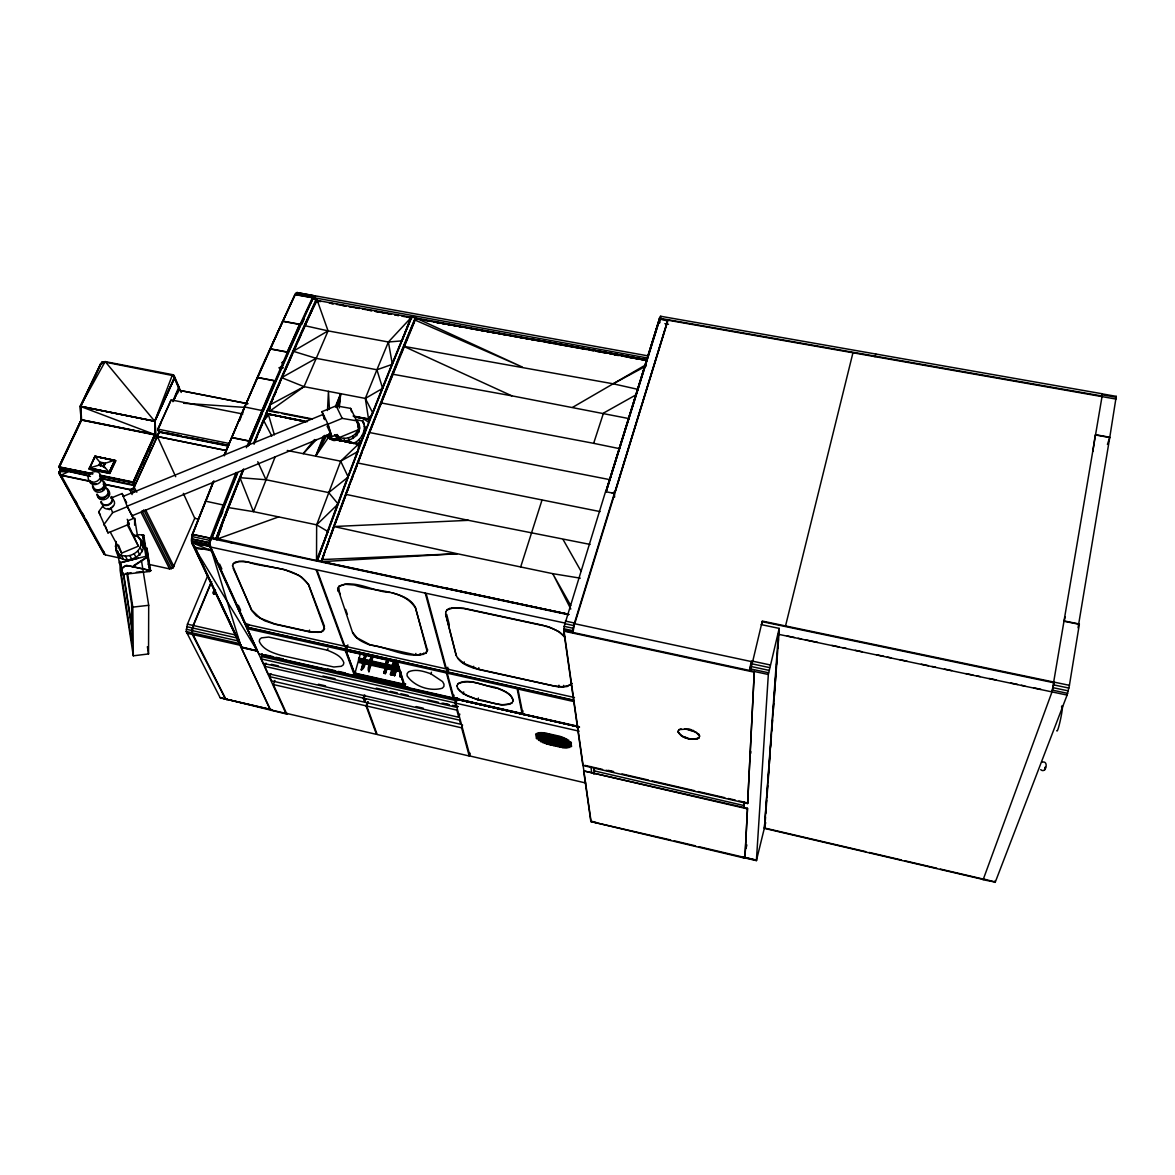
<?xml version="1.0" encoding="UTF-8"?>
<svg xmlns="http://www.w3.org/2000/svg" width="1175" height="1175" viewBox="0 0 1175 1175"><rect width="100%" height="100%" fill="white"/><g stroke="black" fill="none" stroke-linecap="round" stroke-linejoin="round"><path stroke-width="1.5" d="M146.963 548.152L147.095 548.769M119.968 561.342L120.144 570.433L133.304 655.812L148.535 653.946L148.696 605.301L141.499 560.754M122.376 574.502L122.2 568.054L126.386 565.322L150.664 570.58L149.622 571.491L122.376 574.502L120.775 564.191M445.78 611.69L445.663 614.496L456.179 655.635M1107.423 444.429L1109.788 437.262L1116.25 396.357L1102.297 393.904L1102.018 396.621M316.516 560.989L316.648 524.843L340.677 461.188L358.757 443.871L358.669 447.851M214.261 593.889L214.276 593.14M411.603 318.719L410.839 317.147L316.398 300.301L270.03 404.832L269.325 411.456L304.031 386.648L328.075 330.88L317.162 300.198L316.046 301.417A1427.184 278.02 -74.7 0 0 314.548 304.692M743.907 805.051L743.995 801.703M744.142 807.533L744.392 802.055M751.809 665.197L762.296 621.076L1069.412 685.333L1067.106 695.086L995.298 882.072L982.961 879.737M327.502 410.53L328.442 391.334L329.411 409.003M744.921 858.176L747.506 808.283L583.637 770.903L590.849 821.56L744.921 858.176L747.506 808.283M747.623 803.553L754.306 671.527L747.623 803.553L582.873 765.483L563.765 631.137L564.176 626.348L605.536 491.664L614.334 493.412L614.628 497.054M750.796 753.219L750.884 751.413M150.532 569.963L150.532 571.109L147.022 548.343M659.439 322.758L659.454 318.219A6.507 1.057 -79.5 0 1 660.982 317.191M667.194 322.141L615.039 491.723L667.194 322.141L665.608 319.879L659.351 319.027L605.712 491.928M328.882 433.546L330.439 438.437L353.837 443.107C360.284 440.449 364.838 432.943 364.397 425.893C366.732 432.929 362.385 440.566 356.51 444.429M366.174 655.195C364.088 660.218 365.043 665.887 361.415 670.044C367.569 666.269 363.002 659.616 366.864 654.725M741.954 857.221L756.392 860.643L768.332 674.494L779.201 628.39L761.385 624.659M89.271 473.393L59.337 467.151L81.663 420.107L154.997 434.985L133.524 482.47L99.596 475.787M60.88 468.384L59.308 471.674L61.188 475.376L105.456 554.894L119.703 558.008M580.288 578.173L552.735 573.664L457.295 553.733L321.906 559.579L321.965 562.047L321.906 559.579L333.891 526.532L369.317 432.488L416.009 318.058L647.19 359.888L453.741 325.372M115.547 460.673L95.043 456.238L89.403 468.238L109.202 472.365L114.871 460.409L94.925 456.252L89.197 469.075L109.672 473.187L115.605 460.585M287.229 713.71L270.544 709.876L191.672 542.6L192.274 534.302L213.218 481.75M202.834 548.754C192.935 550.634 189.63 541.939 192.568 534.361L205.669 501.182L223.265 505L236.116 472.438M779.201 630.799L764.367 828.36L983.225 879.473L1052.022 691.855M778.379 634.118L764.426 827.993L865.725 851.64M764.896 826.069L765.557 816.919M765.821 813.247L766.746 800.439M767.011 796.782L767.804 785.796M768.2 780.303L768.993 769.331M769.39 763.838L770.183 752.852M770.58 747.359L771.388 736.387M771.784 730.894L772.577 719.908M772.974 714.415L773.767 703.443M774.163 697.95L774.957 686.964M775.353 681.471L776.146 670.499M776.543 665.006L777.204 655.856M777.732 648.527L778.393 639.376M778.79 633.883L779.201 628.39M103.341 483.953L129.676 489.461L132.099 494.558M99.655 476.066L133.803 482.852L155.497 435.088L154.645 434.544L133.172 482.029L135.081 485.422L133.172 482.029L99.728 475.067M134.743 485.598L133.318 482.323L154.792 434.853M387.544 663.875L388.925 659.528M157.377 436.498L226.364 450.554L157.377 436.498L175.692 476.697M394.124 660.702L392.758 665.035L394.242 665.608M394.242 665.373L395.608 661.026M348.828 475.376L358.228 450.686L358.757 443.871L329.793 438.701C323.683 430.77 331.056 443.342 336.314 439.964M339.237 407.975L340.691 393.698L335.345 406.638M995.152 880.618L995.063 882.44M750.384 670.631L752.132 661.07L770.124 664.933M269.868 408.724L270.03 404.832L304.031 386.648L365.322 398.428L382.639 388.367L391.716 365.895M614.334 493.412L574.472 623.014L573.033 632.429L563.956 630.534L590.996 821.046L597.12 822.808M456.488 698.846L579.495 727.075L456.37 699.037L578.247 726.326M354.806 673.099L404.038 684.232L403.906 685.275L354.688 674.142L360.49 653.3M363.589 663.508L361.224 670L364.691 654.872M1101.9 396.974L1102.223 393.772L660.702 316.266M346.126 650.612L347.888 644.928M372.46 656.605L370.668 665.74L368.407 669.867L368.803 671.718L368.201 668.149L370.977 656.282M373.136 656.135L368.994 671.762L369.112 670.014M387.691 667.077L385.371 673.598L383.873 673.26L385.738 665.667M385.65 665.403L386.12 661.496L387.603 661.833L385.371 673.598M390.467 674.186L392.45 667.576L393.948 667.914L392.053 675.096L390.467 674.186L391.965 674.523M392.332 666.901L392.817 662.994L394.301 663.332L393.816 667.238M393.082 674.773L395.064 668.164L396.548 668.502L394.653 675.684L393.082 674.773L394.565 675.111M394.932 667.488L396.636 660.159M396.43 667.826L396.915 663.919L395.417 663.581M397.238 667.811L394.653 675.684M401.365 677.197L399.779 676.286L401.028 672.262M399.823 676.683C401.762 677.946 401.85 675.39 399.853 675.713M132.364 566.952L147.037 557.405L146.978 556.01L119.307 563.089L117.529 550.811M355.202 675.317L345.979 650.847L396.724 662.201L404.464 686.641L396.665 661.084M155.247 434.618L81.545 419.754L80.825 406.344L101.05 364.103L105.207 362.12L173.797 375.78L178.762 387.118L173.386 399.97M172.975 401.688L178.908 388.558L178.38 385.752M1052.139 691.208L1054.21 682.425M174.267 378.321L173.812 375.354L174.517 378.174L154.968 421.223L156.216 437.629M338.943 406.33L340.691 393.698L335.888 407.167M594.491 771.197L594.197 768.362M269.765 408.445L270.221 405.448M89.271 469.222L109.818 473.496L115.767 460.894L94.925 456.252L101.05 463.655M105.456 554.894L104.076 554.174L103.65 551.354M218.976 599.265L241.492 647.028L257.281 650.891L194.051 546.992L191.569 541.146L191.907 536.534L209.664 540.338L210.208 538.121L192.274 534.302M235.588 603.127L257.281 650.891L241.286 647.249L211.559 550.781L194.051 546.992L191.701 540.955L192.568 534.361L213.512 481.809M209.547 540.309L209.165 542.747L191.54 538.972M874.978 356.774L875.816 354.027M411.47 318.072L410.839 317.147L401.968 340.868L388.396 341.998L328.075 330.88L293.177 351.252L316.119 358.316L376.925 369.772L392.362 364.294L411.412 317.5M1069.412 685.333L1079.34 624.336L1064.447 621.34M1078.062 627.788L1109.743 437.541L1095.247 434.926L1092.838 451.494M1102.033 396.518L1052.007 691.913M223.632 698.538L227.186 699.36L220.195 697.788L186.193 631.518L187.442 624.175L207.887 575.295M229.213 699.83L271.572 709.7L225.527 699.037L192.333 634.456L191.892 630.505L193.126 625.467L211.412 581.581M286.48 714.003L225.806 699.096L192.171 632.87L193.42 625.526L211.691 581.64M89.109 473.877L59.117 467.356L81.281 419.798L58.765 467.209L92.693 473.598M91.033 481.633L61.188 475.376L59.029 473.275L59.337 471.616L68.238 471.807L61.203 475.126L59.029 473.275L104.076 554.174M60.248 469.486L90.475 476.448M216.391 539.325L243.254 469.603M334.522 434.721C343.335 450.187 369.405 432.415 355.717 419.357L358.742 424.733M336.843 437.746L336.109 435.396C344.818 443.093 362.649 434.353 358.067 422.368M983.328 878.9L995.298 882.072M593.86 774.266L594.3 767.965M214.496 589.116L213.688 590.849M761.444 624.792L762.267 621.413M321.935 560.857L322.097 560.123M100.624 363.839L101.755 362.458L105.236 361.621L172.519 374.649L154.718 421.252L155.291 434.735L81.002 419.739L80.297 406.286L100.668 363.751L105.236 361.621L154.718 421.252L174.311 378.042L172.402 374.693L173.988 375.354L181.229 392.465M177.484 393.522L178.38 390.129L247.822 403.686M116.222 542.204C111.126 579.069 166.615 549.063 132.261 533.847M765.703 822.676L756.392 860.643M115.84 549.871C122.024 562.869 144.804 553.161 140.412 539.707M745.993 848.467L746.859 844.942M785.532 625.937L852.962 352.735M750.796 665.579L749.591 670.161L751.28 661.158M696.393 739.148L698.714 738.179C691.855 740.852 681.573 738.473 677.975 731.775L678.122 731.188M699.668 736.02L698.831 734.067M698.684 734.654L692.942 730.233M337.152 406.947L340.691 393.698M684.717 737.518L681.206 735.741M678.886 729.587L688.8 728.955L691.561 729.807M688.814 738.781L684.863 736.931M396.856 661.128L396.695 661.922L345.935 650.568L346.096 649.79L396.856 661.128L346.287 649.819M659.307 319.174L606.065 491.796M590.849 821.56L670.675 839.978M315.473 296.614A6.037 2.056 -80.7 0 0 312.741 297.495L312.653 298.332M565.175 747.653L563.589 737.738L564.734 738.003L566.306 747.917L565.175 747.653L566.188 744.274M566.982 747.564L565.586 738.708L566.732 738.972L568.113 747.829L566.982 747.564L567.98 744.186M568.744 747.212L567.613 739.942L568.759 740.206L569.875 747.476L568.744 747.212L569.743 743.834M570.418 746.301L569.728 741.733L570.859 741.998L571.564 746.566L570.418 746.301L571.432 742.923M286.803 713.122L286.744 713.857A5.478 1.704 -76.3 0 0 287.464 714.136M557.743 746.522L555.893 735.403L557.023 735.668L558.874 746.771L557.743 746.522L558.771 743.158M561.768 743.834L560.754 747.212L559.623 746.947L561.151 741.895M563.633 744.216L562.619 747.579L561.503 747.315L562.517 743.951M563.339 747.564L561.635 736.96L562.781 737.224L564.47 747.814L563.339 747.564L564.352 744.186M551.369 745.053L549.43 733.92L548.284 733.67L550.238 744.803L551.369 745.053L552.382 741.689M554.262 742.115L553.249 745.479L552.118 745.229L553.131 741.866M553.998 745.655L552.088 734.537L553.219 734.786L555.114 745.919L553.998 745.655L555.011 742.292M555.863 746.096L553.983 734.962L555.129 735.227L556.994 746.345L555.863 746.096L556.891 742.717M573.4 700.344L447.602 672.232L448.439 668.942M457.574 657.971L463.743 663.332L478.357 669.163L553.322 685.833L563.192 686.832L563.648 685.363M546.478 743.878L544.51 732.862L545.641 733.127L547.609 744.127L546.478 743.878L548.02 738.84M548.373 744.363L546.39 733.229L547.521 733.494L549.489 744.627L548.373 744.363L549.386 740.999M550.238 744.803L551.78 739.751M540.676 741.528L539.017 732.642L540.148 732.906L541.793 741.792L540.676 741.528L542.218 736.49M558.477 686.67L558.933 685.201M542.644 742.482L540.808 732.539L541.954 732.803L543.761 742.747L542.644 742.482L543.673 739.119M544.568 743.246L542.644 732.627L543.775 732.892L545.699 743.511L544.568 743.246L545.597 739.898M536.52 738.532L535.653 733.949L536.784 734.199L537.651 738.796L536.52 738.532L537.562 735.168M538.649 740.309L537.283 733.009L538.414 733.273L539.78 740.573L538.649 740.309L539.678 736.96M574.737 623.719L668.046 320.217L1116 399.074M605.845 491.826L659.483 318.924M666.372 320.158L659.718 319.101L606.006 492.119L659.924 318.88M397.077 664.8L396.886 666.357M448.659 669.118L447.205 673.143L453.917 698.067L522.097 713.504L522.948 710.802M520.672 566.967L541.925 500.33M368.245 701.842L366.747 706.013L377.19 734.537L469.222 755.995L470.132 753.219M380.906 402.878L593.654 443.327L603.495 413.086L635.837 394.947M457.692 688.153L459.792 690.827L467.562 695.997L477.887 699.595L478.401 698.023M478.357 669.163L478.842 667.723M469.222 755.995L461.613 727.824L462.553 725.004M463.17 693.514L463.699 691.928M473.187 667.708L473.657 666.269M266.005 663.097L264.728 666.342L268.076 673.657L458.764 717.279L459.822 714.106M261.922 654.093L261.364 658.94L263.376 663.346L456.047 707.203L454.887 702.885L455.533 697.7M456.282 697.862L455.929 698.905L523.786 714.283M585.708 782.991L469.985 756.01L455.753 703.164L457.442 698.112M463.743 663.332L464.228 661.877M357.655 676.227L407.064 687.096L355.056 675.537L453.168 697.891L454.064 695.218M446.177 671.645L346.258 649.305L446.25 671.924L447.19 668.663M446.25 671.924L447.837 667.268M453.168 697.891L446.427 672.967L447.807 668.883M430.902 673.818C423.911 671.351 415.744 668.648 408.562 671.836L407.093 673.613L407.108 675.889C414.32 686.494 430.109 691.781 442.343 688.183L443.915 686.45L443.988 684.188L442.564 681.588L430.902 673.818L431.445 672.232M423.896 652.933L423.397 654.372L415.377 654.857L370.184 644.811L356.98 637.805L352.706 632.458M426.936 650.245L425.849 653.373L427.759 649.819M407.901 686.905L407.534 687.948L455.18 698.743M419.798 654.96L420.298 653.535M415.377 654.857L415.877 653.432M404.523 686.494L405.434 683.909M405.61 683.938L404.347 686.67M390.57 674.773L392.876 668.237M392.053 675.096L394.374 668.575M393.17 675.361L395.476 668.825M217.581 538.077L221.752 526.4M225.336 516.398L228.317 508.055L223 521.627M383.873 673.26L386.208 666.739M395.593 664.462L396.724 661.275M274.935 680.442L273.349 684.54L286.509 713.387L376.485 734.375L366.042 705.852L367.54 701.681M386.296 662.392L387.442 659.204M270.911 673.701L269.765 676.668L271.675 680.868L364.705 702.224L363.178 698.067L364.265 695.042M363.897 698.229L459.543 720.128L460.659 724.241L365.425 702.386L363.897 698.229L364.984 695.203M364.705 702.224L365.792 699.213M239.7 420.635L244.635 406.961L278.593 330.263L295.248 294.44L297.437 292.634M446.059 588.367L568.773 614.349L317.265 560.563L329.279 526.473A1441.989 238.642 -75.2 0 1 400.22 343.923L411.617 316.662L415.539 317.999A1441.49 236.821 -75.2 0 0 321.348 561.43L333.318 527.325A1442.533 237.027 -75.2 0 1 404.082 344.642L415.451 317.368M318.278 558.081L348.197 477.021L340.677 461.188L287.273 450.48M573.238 631.798L573.077 632.135A7.065 1.248 -77.9 0 1 574.296 623.646L574.516 623.367M191.701 540.955L209.326 544.73L258.867 653.887L354.483 675.537L355.673 672.291M364.808 655.988L363.809 661.701M354.483 675.537L345.332 650.612L347.168 645.648M248.615 624.366L247.602 627.523L345.039 649.305L346.023 646.103M345.039 649.305L346.17 646.25M327.37 650.216C333.612 652.874 341.528 655.782 343.864 662.788L343.306 664.844L341.323 666.298L333.832 667.003L281.222 655.43C273.055 653.006 263.082 649.848 259.308 641.491L259.646 639.391L261.423 637.878L268.693 637.056L327.37 650.216L327.942 648.644M339.149 587.985L337.93 591.172L337.666 588.616L338.899 586.237C355.158 578.746 373.562 592.097 390.159 592.391M324.183 629.007L321.377 631.724L318.028 632.356L309.04 631.518L274.73 623.896L260.248 618.153L251.744 610.119L233.12 568.186M309.04 631.518L309.568 630.123M369.728 418.065L368.216 421.957L361.973 417.83M223.191 504.839L210.296 538.268L192.656 534.508M237.658 473.143A1427.199 279.723 -74.6 0 0 211.911 538.091L224.587 504.618A1428.212 279.973 -74.6 0 1 237.438 472.57M243.592 468.957A1427.713 278.167 -74.7 0 0 215.877 538.928L228.537 505.441A1428.741 278.431 -74.7 0 1 242.696 470.044M217.022 536.902L221.664 525.019M232.474 565.865L233.414 563.471L235.573 561.944L243.24 561.092L284.526 569.64L299.919 575.823M323.566 435.94L315.664 456.164L328.486 437.364L327.164 434.809L315.664 456.164L324.961 435.279M275.141 456.869L253.477 511.654L228.053 507.527L216.993 539.751M262.201 653.917L261.805 654.93L356.994 676.492M373.488 411.426L382.639 388.367L376.925 369.772L388.396 341.998L410.956 317.793L407.417 317.162M1115.589 397.517L1116.25 396.357M247.602 627.523L248.806 624.527M248.674 625.452L247.382 628.698L345.332 650.612M216.038 538.458L316.31 560.475L327.913 531.555L316.648 524.843L253.477 511.654L239.964 477.682L265.991 479.752L328.706 492.589L338.092 503.987L316.648 524.843M205.757 501.343L213.909 480.781M371.902 415.157L368.612 419.519L365.322 398.428L376.925 369.772M246.353 447.719L274.48 380.671L257.457 377.41L244.708 407.152M224.337 454.563L261.423 367.716L294.969 294.396L297.157 292.575M224.616 454.622L244.635 406.961L231.783 437.643L249.056 441.095L299.522 324.212L282.778 321.127L257.531 377.586L274.539 380.847M224.263 455.827L231.725 437.467L248.983 440.919M253.859 443.592L263.538 420.253L268.282 414.07L296.658 419.666M59.191 467.635L58.956 466.622L60.63 470.22M209.826 542.556L212.264 536.784M220.709 516.75L222.853 511.683M301.946 324.197L304.075 319.13M310.934 302.856L313.049 297.863M305.823 421.869L266.035 413.512L267.445 410.148L312.403 418.946M320.922 301.505C318.968 299.331 314.357 302.254 316.765 300.183M148.182 564.22L169.553 568.891L172.901 568.039L194.903 517.867M456.957 685.95L457.912 683.659C468.605 677.652 481.368 685.701 492.354 686.567M114.871 460.409L109.437 472.247L89.418 468.017L98.876 465.168L103.885 466.211L109.202 472.365M173.357 401.086L178.38 390.129M311.36 296.467L314.665 297.069L314.18 296.1L296.041 293.427L314.768 296.834L313.461 295.85L311.889 297.657L295.292 294.646L296.923 292.56L313.49 295.542L287.111 352.147L270.235 348.975L295.248 294.44M81.002 419.739L80.297 406.286L154.718 421.252L174.311 378.042L178.908 388.558M155.012 434.662L133.054 482.396M159.213 432.194L157.817 429.139L171.051 399.867L242.858 414.011M171.021 400.367L158.052 429.037L159.345 431.901L134.185 487.243L131.453 489.417L129.676 489.461M160.711 423.749L157.714 429.58L158.875 432.121L157.112 436.057M143.673 465.418L145.142 462.157M149.578 452.346L151.046 449.07M173.415 400.983L178.277 390.159L247.719 403.73M174.311 378.042L154.718 421.252L80.297 406.359L155.291 434.735M248.189 446.25A1428.212 279.973 -74.6 0 1 300.227 325.475L312.462 298.729L316.207 299.405L303.987 326.18A1428.741 278.431 -74.7 0 0 254.094 442.167M122.259 568.494L124.344 566.291L128.574 565.821L150.664 570.58M95.381 456.532L114.68 460.292L109.187 472.203L89.418 468.017M143.791 535.301C144.907 536.387 138.165 532.554 135.345 536.578M100.404 466.225L101.652 463.523M100.639 466.123L101.491 463.214L104.164 463.758L103.562 467.165M103.312 466.666L104.428 464.257M103.4 466.857L105.28 463.2L114.68 460.292M103.664 467.356L104.663 464.14M1101.827 394.624L1102.223 393.772M98.876 465.168L100.272 462.157L105.28 463.2M89.227 468.928L95.204 456.532M147.037 557.405L147.198 556.597M80.297 406.359L100.668 363.751M58.823 466.901L81.281 419.798M677.975 731.775L678.812 729.881L681.103 728.897M316.251 301.152L317.162 300.198L304.589 325.622L328.075 330.88M59.308 471.674L59.807 474.421M698.714 738.179L699.595 736.314L696.393 732.319L684.584 728.676M317.162 300.198L316.046 301.417L320.481 301.476M210.707 546.052L210.325 546.228A6.448 2.394 -77.7 0 1 211.045 538.488L211.427 538.268M80.399 406.212L105.118 361.65L101.755 362.458L105.118 361.65M612.263 493.177L615.024 491.547M317.676 559.741C314.797 561.826 319.483 558.507 316.942 561.004M346.17 650.201L346.375 650.906M264.757 419.167L268.282 414.07L303.884 421.355M445.678 611.969L447.205 609.634L449.966 608.18M659.718 319.101L659.762 322.817M127.238 519.306L129.147 524.197L108.012 532.907L98.641 511.801L102.592 506.337M103.679 524.946L112.638 512.682L127.297 506.66L133.362 518.498L127.928 520.745L129.147 524.197M365.322 398.428L372.842 413.086L368.407 418.976L353.983 416.449L368.612 419.519L354.086 416.714M266.622 417.14L268.282 414.07L263.538 420.253L271.807 436.057M314.548 439.523L303.209 453.668L316.516 439.509M264.801 419.284L268.517 414.672M103.4 361.724L101.755 362.458M370.698 416.347L368.407 418.976L353.088 416.009M571.814 683.277L570.095 685.069L563.192 686.832M571.726 683.556L567.084 686.553L558.389 686.949L478.269 669.427C470.073 667.033 459.748 663.992 456.267 655.356L445.751 614.217M456.443 699.522L457.633 698.141M355.379 675.361L346.155 650.891M328.706 492.589L348.197 477.021M613.144 493.192L614.657 492.413M233.311 563.736L238.819 561.4L248.101 562.105C267.357 568.92 295.468 565.645 308.511 584.798L324.594 628.801M146.89 548.887L150.15 571.358M133.759 565.572L145.494 557.934M457.824 683.923C470.397 677.857 484.908 686.464 497.686 688.388C503.546 690.959 511.815 693.749 513.093 700.902M338.797 586.516L344.863 584.254L354.556 585.018C373.65 592.259 402.878 588.176 415.436 607.96L427.127 649.202M281.618 362.752L284.321 361.122M340.677 461.188L358.419 451.244M572.71 407.284L646.294 364.544M512.153 702.635C501.387 708.319 488.859 700.594 477.887 699.595M316.119 358.316L281.647 377.66L304.031 386.648M629.124 418.623L511.815 395.828L403.686 346.331L613.174 383.799L646.323 365.895M447.102 609.913L453.77 607.725L463.875 608.562L543.482 625.702C551.545 627.744 560.078 630.946 565.248 637.819M425.952 653.109C408.019 660.012 388.191 646.764 370.081 645.075C363.472 642.505 356.025 639.362 352.618 632.723L337.768 588.337M103.356 476.33L133.656 482.602L155.32 434.867L154.821 421.149L80.825 406.344M134.817 485.04L101.182 478.181M698.787 737.885C691.928 740.573 681.662 738.179 678.048 731.482M110.2 531.952L121.642 553.102L138.386 546.169L127.443 522.758M338.723 437.805L337.21 434.53L331.923 436.718L328.016 424.19L342.189 418.373L356.686 420.841L359.153 429.389L338.723 437.805L337.225 434.691M330.807 433.957L132.143 515.752L127.223 506.161L327.634 423.822L330.807 433.957L327.091 426.143M110.773 498.185L122.112 493.529L123.639 496.511M324.491 419.504L322.009 411.632L336.138 405.845L350.62 408.386L356.686 420.841M123.346 496.32L323.14 414.408L324.741 419.49M271.117 710.42L271.866 710.141M278.622 516.912L216.729 539.237L216.097 538.077L216.641 539.604M226.511 699.727L227.451 699.419M220.915 698.42L221.855 698.112M215.422 594.242L214.57 593.948M138.356 558.169L119.395 562.913L122.2 568.054M451.259 607.93L463.978 608.283L543.57 625.408M133.304 655.812L132.819 607.123L148.696 605.301M126.856 573.591L131.629 604.17L132.055 643.474L121.187 573.003L123.184 572.783M125.813 573.4L131.101 572.812M136.373 572.24L141.661 571.652M146.934 571.065L150.606 570.154M590.114 544.422L468.458 520.334L333.891 526.532L457.295 553.733L321.774 561.65L479.87 595.622M214.07 594.036L213.674 594.007A2.688 0.984 -77.1 0 1 213.336 591.906M183.608 403.26L245.311 407.431M1042.284 762.178C1048.996 760.107 1046.029 774.369 1040.697 769.654M316.31 560.475L317.235 560.607A1440.947 238.422 -75.2 0 1 329.455 527.046M1102.267 394.829L1116.25 397.282M614.833 354.909L618.432 355.54M627.435 357.112L631.034 357.743M634.632 358.36L638.231 358.992M641.829 359.623L645.442 360.255L609.663 353.587M659.454 318.219L1102.121 396.034M664.859 323.61L668.472 324.256M421.458 319.629L430.52 321.289M1095.643 434.706L1109.788 437.262M314.709 295.733L648.365 355.937M314.254 295.821L296.923 292.56M296.041 293.162L312.623 296.159M294.969 294.396L311.845 297.451M312.741 297.495L647.205 357.934M532.598 339.164L647.234 359.902M329.353 303.077L332.907 303.723M336.447 304.354L345.318 305.955M348.872 306.602L352.412 307.233M355.966 307.879L359.521 308.526M368.392 310.112L371.932 310.758M375.486 311.404L384.357 313.005M387.897 313.637L391.451 314.283M394.991 314.915L398.545 315.561M453.756 325.475L462.715 327.091M466.313 327.737L469.897 328.383M473.481 329.044L482.455 330.66M486.039 331.306L514.738 336.476M518.322 337.137L521.92 337.783M525.504 338.429L532.672 339.722M312.462 298.729L316.339 300.036A1427.713 278.167 -74.7 0 0 267.65 410.765L267.445 410.148M411.617 316.662L415.539 317.999M329.925 303.121L333.538 303.782M342.542 305.412L346.14 306.058M349.739 306.719L358.742 308.349M362.341 308.996L371.344 310.626M374.942 311.272L378.556 311.933M382.154 312.579L391.157 314.21M394.756 314.871L398.354 315.517M401.953 316.163L410.956 317.793M434.133 321.95L443.166 323.58M446.779 324.241L463.038 327.179M466.637 327.84L475.669 329.47M479.282 330.116L482.896 330.777M486.509 331.423L495.542 333.068M499.14 333.715L508.173 335.36M511.786 336.006L528.045 338.943M531.643 339.604L541.631 341.352M544.289 341.896L554.159 343.629M556.935 344.187L586.398 349.474M589.439 350.062L593.551 350.782M596.665 351.369L606.08 353.058M609.296 353.66L618.623 355.335M621.942 355.952L645.472 360.211M392.362 374.149L511.815 395.828M416.082 318.675L593.537 350.62M597.12 351.281L606.08 352.926M288.139 418.285L304.266 421.296M282.837 321.333L299.566 324.418M600.102 511.595L357.626 462.979M270.177 348.784L287.053 351.957M280.149 367.158L283.395 367.775M278.842 367.819L282.088 368.436M354.997 416.875L368.612 419.519M339.59 440.596L342.85 441.227M355.438 419.563L362.781 421.032L363.824 423.764L362.781 421.032M269.457 411.088L278.446 412.851M282.044 413.556L308.996 418.843M244.356 406.917L261.849 410.501M369.317 432.488L609.81 479.65M298.377 420.004L303.547 421.002M266.035 413.512L307.424 421.634M333.215 439.377L341.778 441.08M345.215 441.756L353.778 443.445M157.817 429.139L228.89 443.416M163.163 432.356L159.565 431.636L133.26 488.8L129.661 489.711L103.327 484.203M166.644 433.046L181.17 435.954M184.343 436.601L228.567 445.457M166.865 433.046L181.258 435.94M190.247 437.746L204.641 440.64M213.644 442.446L228.038 445.34M159.345 431.901L228.464 445.81M158.875 432.121L228.332 446.103M1065.182 616.963L1064.139 620.943L1079.384 624.028M344.481 441.536L354.101 443.489M229.375 542.262L232.914 542.982M593.654 443.327L619.622 448.674M146.919 556.377L142.924 534.742L143.864 535.727M92.81 473.892L58.926 466.783M99.625 475.42L133.524 482.47M90.798 473.951L58.867 467.224M88.889 475.611L60.748 469.589M99.992 478.431L134.361 485.613M61.203 475.126L91.048 481.383M762.134 621.678L1054.181 682.822M1053.769 684.893L1068.912 688.065M1053.167 687.713L1068.295 690.885M1052.536 690.166L1067.664 693.353M345.803 494.337L468.458 520.334M787.309 635.998L794.462 637.511M798.031 638.26L801.6 639.009M805.169 639.758L817.668 642.387M831.959 645.398L839.112 646.896M842.681 647.645L846.25 648.409M855.18 650.274L862.318 651.787M876.609 654.783L883.762 656.296M887.331 657.045L890.9 657.794M899.83 659.674L906.968 661.173M921.259 664.183L928.412 665.682M931.981 666.431L935.55 667.194M944.48 669.074L951.618 670.572M965.909 673.583L973.062 675.082M976.631 675.831L980.2 676.58M989.13 678.46L996.283 679.958M1010.559 682.969L1017.712 684.467M1021.281 685.231L1024.85 685.98M1033.78 687.86L1040.933 689.358M778.32 634.265L1067.106 695.086M198.34 519.115L194.786 518.351L183.329 493.368M211.647 537.68L215.627 538.532M317.059 560.152L321.127 561.033M213.233 538.37L215.877 538.928M211.045 538.488L568.524 614.76M446.015 588.073L568.773 614.334M510.141 602.114L513.695 602.878M526.165 605.551L529.719 606.315M191.672 538.884L209.297 542.659L209.576 546.434L257.281 650.891M565.366 621.076L574.472 623.014M191.569 541.146L209.194 544.921M574.296 623.646L751.971 661.701M209.693 546.155L191.966 542.659L211.559 550.781L208.416 549.151M191.672 542.6L209.576 546.434M565.072 623.073L426.07 593.258L446.456 668.942L574.487 697.509M564.69 623.646L573.797 625.599M751.515 663.728L769.507 667.591M564.176 626.348L573.283 628.302M750.957 666.489L768.949 670.352M563.912 628.742L573.018 630.711L563.956 630.534L768.332 674.494M750.561 668.913L768.538 672.776M563.765 631.137L754.144 672.159M358.918 444.458L329.044 438.069L327.267 435.088M247.47 627.23L344.936 649.011M447.528 671.938L573.356 700.065M446.427 672.967L397.341 661.995L405.302 687.052M447.205 673.143L517.147 688.785L522.097 713.504M573.371 701.46L517.911 689.049L522.831 713.768M385.723 662.964L387.207 663.302M392.421 664.462L394.315 664.8M395.02 665.05L396.504 665.388M363.457 658.264L364.94 658.602M369.743 659.674L371.227 660.012M392.773 664.771L394.257 665.094M358.757 658.059L399.147 667.121M613.174 383.799L638.172 389.424M385.547 664.389L387.03 664.727M392.244 665.902L393.728 666.225M394.844 666.475L396.327 666.812M358.61 658.632L399.015 667.694M363.046 659.733L364.529 660.056M369.347 661.143L370.815 661.481M358.551 659.175L398.942 668.252M358.566 659.616L398.957 668.678M385.767 666.078L387.251 666.416M362.884 661.158L364.368 661.496M369.17 662.568L370.654 662.906M358.918 660.6L399.265 669.662M358.977 661.07L399.309 670.132M362.987 662.171L364.47 662.509M369.273 663.581L370.757 663.919M385.547 667.238L387.03 667.562M392.23 668.737L393.713 669.074M394.829 669.324L396.313 669.647M363.09 662.436L364.558 662.773M369.376 663.846L370.845 664.183M358.889 661.731L399.221 670.793M358.713 662.406L400.793 671.88M187.442 624.175L193.126 625.467M193.42 625.526L237.1 635.337M362.899 663.992L364.382 664.33M369.185 665.403L370.668 665.74M186.634 626.657L192.333 627.935M192.612 627.993L238.055 638.231M384.005 671.527L385.503 671.85M390.702 673.025L392.186 673.363M393.302 673.613L394.8 673.951M400.014 675.126L401.498 675.463M383.843 672.115L385.341 672.438M390.541 673.613L392.024 673.951M393.14 674.2L394.638 674.538M383.784 672.673L385.268 673.011M399.779 676.286L401.277 676.624M383.814 673.084L385.312 673.422M390.511 674.597L391.995 674.92M393.111 675.184L394.609 675.508M186.193 629.227L191.892 630.505M192.171 630.578L239.362 641.212M186.193 631.518L191.892 632.796M192.171 632.87L239.318 643.518L270.03 709.406M186.649 633.163L192.333 634.456M192.612 634.515L239.715 645.163M577.894 726.635L456.443 699.213L524.417 714.694M241.125 647.469L257.487 651.185L285.936 713.475M354.688 673.481L403.921 684.628M354.644 673.863L403.877 685.01M265.477 654.901L272.585 656.517M276.14 657.324L283.248 658.925M327.663 668.986L334.772 670.602M338.327 671.395L345.435 673.011M359.653 676.227L377.425 680.252M386.311 682.264L407.622 687.096M261.526 655.107L455.254 698.993M456.488 699.242L579.422 727.207M262.245 656.693L455.665 700.55M261.364 658.94L454.887 702.885M455.753 703.164L579.128 731.173M329.822 677.564L335.154 678.768M390.276 691.311L397.385 692.927M400.939 693.735L408.048 695.35M443.607 703.443L448.938 704.648M457.883 706.498L452.492 705.455L457.956 706.748M271.337 664.301L278.446 665.917M322.875 676.036L329.984 677.652M376.206 688.153L386.869 690.577M427.744 699.874L438.407 702.312M441.962 703.12L449.07 704.736M264.728 666.342L456.84 710.111L458.764 717.279M318.44 684.247L325.548 685.862M416.126 706.572L423.22 708.187M269.765 676.668L363.178 698.067M273.349 684.54L366.042 705.852M366.747 706.013L461.613 727.824M608.312 770.359L613.658 771.593M584.798 765.351L602.511 769.434M606.065 770.257L613.144 771.887M622.001 773.943L648.571 780.082M652.11 780.89L694.631 790.716M698.17 791.539L724.74 797.678M728.28 798.486L735.359 800.131M738.899 800.939L747.755 802.995M594.521 770.962L743.819 805.507M583.637 770.903L747.359 808.841M220.195 697.788L225.527 699.037M869.28 852.462L901.269 859.938M904.823 860.776L936.798 868.237M940.352 869.074L983.005 879.032M743.804 857.118L756.627 860.173M674.215 840.815L695.468 845.853M699.008 846.705L756.348 860.247M544.965 625.805L547.756 626.569M391.936 592.773C400.837 595.196 411.235 598.824 415.539 607.681L427.157 651.523M493.706 686.949L496.423 687.727M688.638 729.543L692.795 730.821M296.878 292.854L297.627 293.118M328.559 437.923L358.757 443.871L329.793 438.701M549.166 626.965L559.153 631.724L565.337 637.54M497.774 688.109C503.634 690.694 511.903 693.485 513.167 700.638L512.065 702.9L509.612 704.28L501.314 704.853L477.799 699.859L463.082 693.779L457.604 688.418L457.046 685.686M416.009 318.058L522.288 367.026L414.995 320.026M134.185 487.243L136.829 492.222M301.255 576.778L308.614 584.533L324.403 626.187L323.551 630.681L321.274 631.988L308.937 631.783L274.627 624.145L264.698 620.797L256.297 615.759L251.626 610.368L232.577 565.601M363.677 423.558L362.517 420.944M241.183 647.117L237.174 636.762L241.169 646.793L193.919 546.507L241.492 647.028M133.098 488.594L134.875 492.031M140.53 540.823L142.616 543.952M197.106 551.428L192.817 543.849M563.178 539.707L580.993 571.153M173.797 375.78L174.458 376.94M178.115 385.958L178.762 387.118M570.756 605.566L552.735 573.664L570.815 609.047M59.029 473.275L103.415 552.882M75.273 500.359L77.051 503.546M82.367 513.108L84.145 516.295M85.907 519.482L88.58 524.27M193.919 546.507L199.133 556.069L193.919 546.507L198.237 554.321M121.216 555.188L123.507 559.388M115.253 546.111L116.78 548.931M117.911 553.028L120.203 557.229M98.641 511.801L100.374 515.002M125.373 556.098L127.649 560.299M129.867 555.628L132.114 559.843M134.156 553.851L136.388 558.066M137.71 550.987L139.928 555.202M140.089 547.374L142.292 551.604M127.355 525.005L138.386 546.169M138.327 536.578L139.796 539.413M141.029 543.452L143.232 547.697M103.885 466.211L104.648 467.709M104.164 463.758L104.678 464.757M124.991 499.522L126.636 502.738M133.142 492.898L131.453 489.417M142.072 510.67L171.3 568.847M141.059 512.344L169.553 568.891M143.776 509.818L172.901 568.039M145.7 510.023L173.959 566.673M135.081 485.422L133.172 482.029L133.348 482.749M357.641 426.275L359.153 429.389M336.138 405.845L342.189 418.373M322.009 411.632L328.016 424.19M330.439 433.59L331.923 436.718M194.213 546.566L241.433 646.852L237.335 636.777M257.766 461.716L265.991 479.752M219.593 564.029L221.855 568.979M238.378 605.331L240.64 610.295M246.647 623.499L248.145 626.804M213.365 591.789L213.453 591.98A2.849 1.043 -77.1 0 0 213.806 594.212M236.381 635.043L241.169 646.793M132.085 515.238L133.362 518.498M122.112 493.529L127.297 506.66M110.729 507.747L112.638 512.682M118.528 545.024L121.642 553.102M105.486 526.356L108.012 532.907M338.591 589.439L340.353 594.433M345.626 609.399L347.374 614.393M339.634 437.467L340.353 439.803M343.923 438.304L344.627 440.654M348.461 437.834L349.151 440.17M352.691 436.087L353.381 438.437M356.098 433.281L356.774 435.646M268.282 414.07L274.363 434.853M350.62 408.386L351.619 411.823M359.095 439.509L359.77 441.844M358.272 429.786L358.948 432.136M362.297 435.308L362.972 437.643M358.948 425.982L359.623 428.346M364.103 430.652L364.779 433.002M363.148 421.399L365.072 428.258M455.606 697.95L456.517 701.372M329.617 435.881L330.41 438.907M107.909 508.423L109.275 509.671L110.92 508.232A2.864 2.291 -24.3 0 0 112.55 506.263M446.706 614.452L449.32 624.748M388.396 341.998L392.362 364.294M553.249 745.479L551.325 734.36L550.179 734.096L552.118 745.229M559.623 746.947L557.787 735.829L558.933 736.093L560.754 747.212M561.503 747.315L559.697 736.328L560.842 736.593L562.619 747.579M143.673 535.066L149.622 571.491M142.381 534.801L145.906 556.333M137.475 535.8L134.596 517.984L134.655 525.24M147.374 646.705L148.535 653.946M127.517 573.18L132.819 607.123M123.669 574.061L132.173 628.845M123.463 574.59L132.143 630.593M117.735 551.589L118.132 554.086M115.987 541.484L116.531 545.082M590.893 766.541L591.613 771.975M121.01 564.132L121.187 573.003M1061.51 706.924A12.969 1.087 -78.3 0 1 1061.01 717.044A12.969 1.087 -78.3 0 1 1056.839 730.615M249.085 445.207A1427.199 279.723 -74.6 0 1 262.392 413.321M263.097 411.661A1427.199 279.723 -74.6 0 1 312.594 299.361M254.314 442.74A1427.713 278.167 -74.7 0 1 266.96 412.425M330.102 525.298A1440.947 238.422 -75.2 0 1 376.573 403.407M377.234 401.762A1440.947 238.422 -75.2 0 1 388.22 374.282M388.866 372.695A1440.947 238.422 -75.2 0 1 411.72 317.294M110.993 496.981A5.537 4.421 -24.2 0 1 108.776 504.295A5.537 4.421 -24.2 0 1 101.403 501.71M107.953 491.179A5.567 4.436 -24.1 0 1 108.658 495.63M104.355 499.022A5.567 4.436 -24.1 0 1 98.318 495.938M113.343 499.992A6.228 4.979 -24.3 0 1 110.847 508.232A6.228 4.979 -24.3 0 1 102.563 505.309M111.537 496.54A6.242 4.994 -24.2 0 1 109.04 504.795A6.242 4.994 -24.2 0 1 100.727 501.872M100.536 475.361A6.433 5.097 -24 0 1 97.936 483.806A6.433 5.097 -24 0 1 89.388 480.825M103.047 481.794A5.611 4.465 -24 0 1 100.771 489.167A5.611 4.465 -24 0 1 93.324 486.567M101.006 477.887A5.64 4.48 -24 0 1 100.624 480.325M96.262 483.748A5.64 4.48 -24 0 1 91.224 482.705M104.575 483.087A6.389 5.082 -24.1 0 1 101.99 491.488A6.389 5.082 -24.1 0 1 93.515 488.521M101.109 480.017A6.404 5.082 -24 0 1 104.428 486.406A6.404 5.082 -24 0 1 96.321 490.401A6.404 5.082 -24 0 1 93.001 484.012M107.042 489.432A5.581 4.45 -24.1 0 1 104.795 496.79A5.581 4.45 -24.1 0 1 97.393 494.19M104.663 488.022A5.596 4.45 -24.1 0 1 102.945 490.166M108.511 490.753A6.272 5.008 -24.1 0 1 105.985 499.037A6.272 5.008 -24.1 0 1 97.643 496.1M105.104 487.728A6.286 5.008 -24.1 0 1 108.688 493.118A6.286 5.008 -24.1 0 1 102.46 498.053A6.286 5.008 -24.1 0 1 96.703 494.367M216.288 592.699A2.144 0.778 -77.1 0 1 214.966 593.434A2.144 0.778 -77.1 0 1 215.51 590.232M216.244 592.92A2.747 0.999 -77.1 0 1 215.892 593.654M214.452 592.332A2.747 0.999 -77.1 0 1 215.245 589.777M228.978 506.381A1426.788 277.946 -74.7 0 1 243.489 470.088M254.108 444.106A1426.788 277.946 -74.7 0 1 257.56 435.734M258.941 432.4A1426.788 277.946 -74.7 0 1 263.773 420.826M270.911 403.847A1427.184 278.02 -74.7 0 1 272.967 399.001M274.333 395.784A1427.184 278.02 -74.7 0 1 276.389 390.981M277.755 387.794A1427.184 278.02 -74.7 0 1 279.797 383.035M281.838 378.291A1427.184 278.02 -74.7 0 1 283.293 374.942M285.452 369.963A1427.184 278.02 -74.7 0 1 291.929 355.144M293.353 351.898A1427.184 278.02 -74.7 0 1 296.218 345.406M298.362 340.588A1427.184 278.02 -74.7 0 1 301.211 334.185M302.636 331.012A1427.184 278.02 -74.7 0 1 311.551 311.272M322.699 558.433A1440.961 236.689 -75.2 0 1 324.506 553.425M326.298 548.446A1440.961 236.689 -75.2 0 1 329.294 540.192M330.498 536.902A1440.961 236.689 -75.2 0 1 334.082 527.076M335.345 523.653A1440.961 236.689 -75.2 0 1 345.979 494.881M347.227 491.547A1440.961 236.689 -75.2 0 1 349.107 486.553M350.973 481.574A1440.961 236.689 -75.2 0 1 352.838 476.624M354.072 473.349A1440.961 236.689 -75.2 0 1 357.171 465.168M357.787 463.538A1440.961 236.689 -75.2 0 1 362.355 451.582M363.648 448.189A1440.961 236.689 -75.2 0 1 368.201 436.395M369.493 433.061A1440.961 236.689 -75.2 0 1 378.512 409.957M379.789 406.697A1440.961 236.689 -75.2 0 1 381.067 403.451M381.743 401.732A1440.961 236.689 -75.2 0 1 392.523 374.737M393.184 373.077A1440.961 236.689 -75.2 0 1 397.194 363.178M401.174 353.381A1440.961 236.689 -75.2 0 1 403.172 348.534M403.833 346.919A1440.961 236.689 -75.2 0 1 408.033 336.726M409.429 333.348A1440.961 236.689 -75.2 0 1 414.29 321.671M1045.383 767.055L1044.663 769.772L1045.383 767.055M450.157 324.741L434.016 321.862L450.157 324.829M316.119 569.684L210.663 547.065L245.825 624.175L344.128 646.103L316.119 569.684M425.232 593.081L316.927 569.86L344.892 646.279L445.678 668.766L425.232 593.081M91.9 482.103A6.448 5.111 -23.9 0 0 100.507 475.302A6.448 5.111 -23.9 0 0 90.534 473.246A6.448 5.111 -23.9 0 0 91.9 482.103"/></g></svg>
